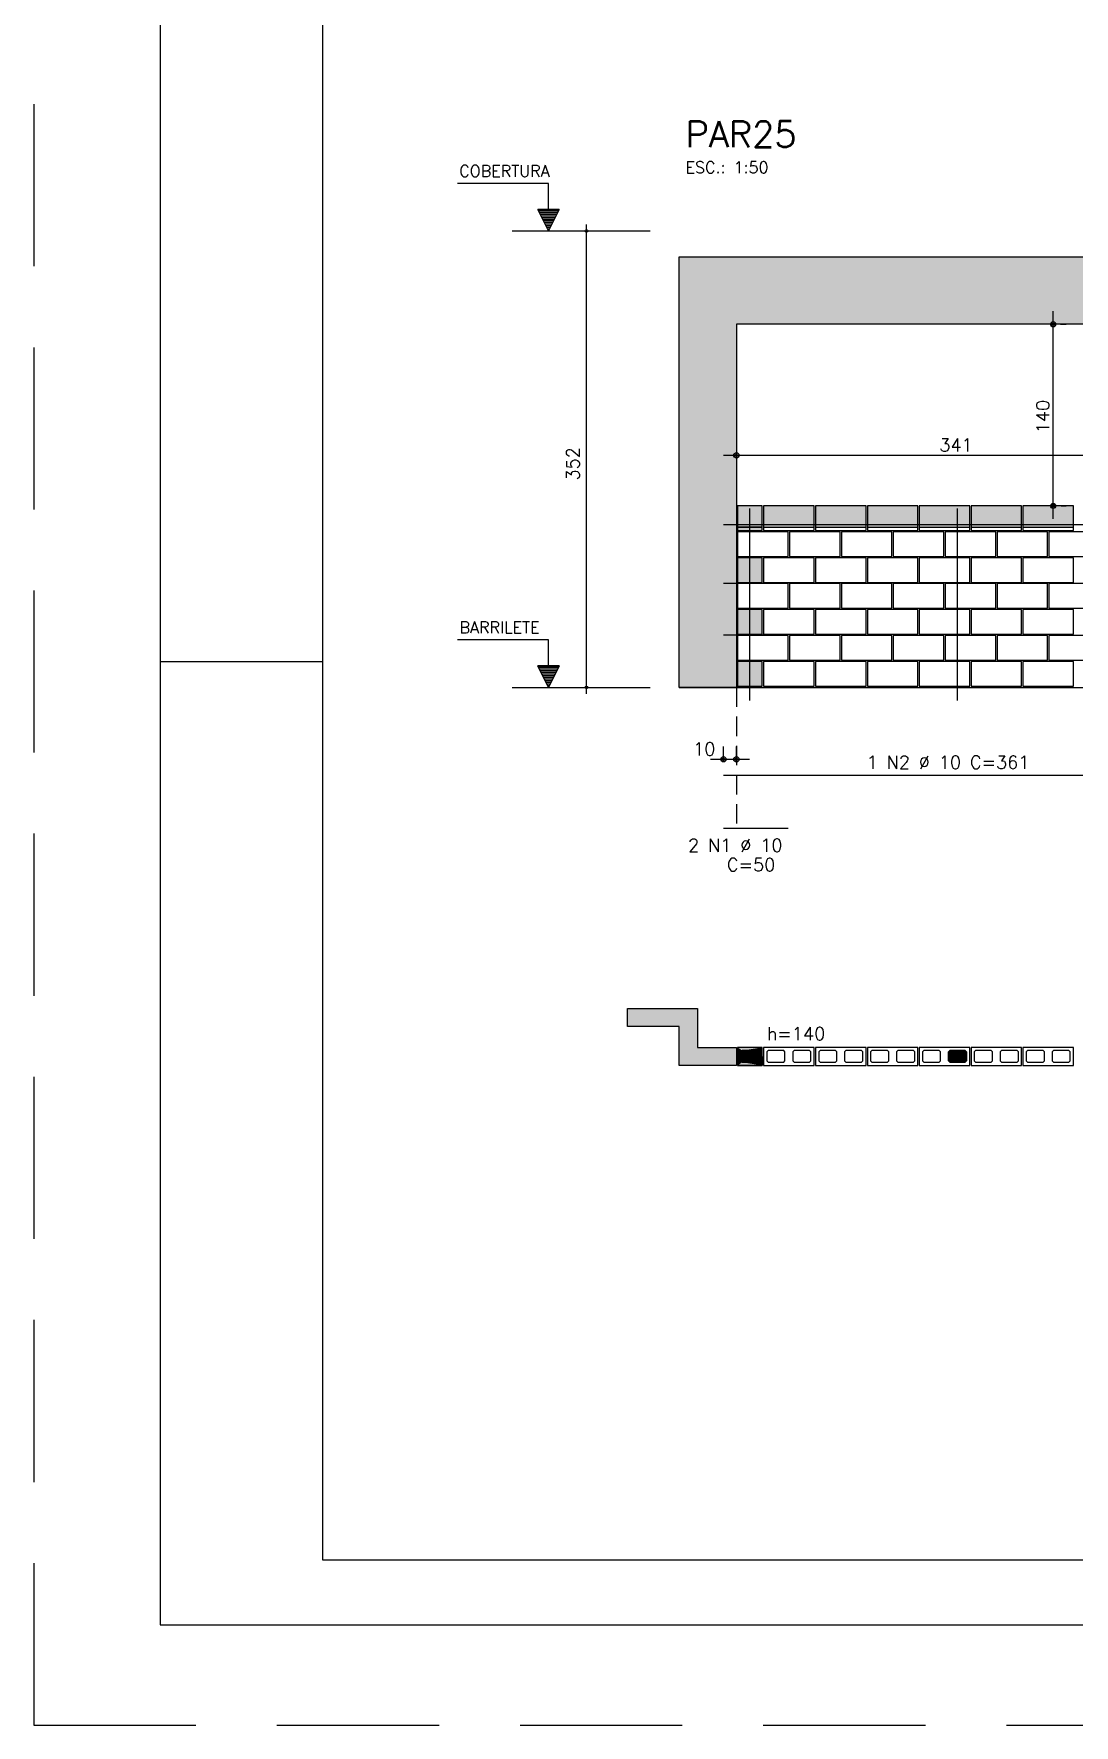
# Model space of a CAD drawing. Extents: x -1.9 to 86, y -1.5 to 61.
# Drawn here: x -1.95 to 14.1, y -1.55 to 24.54 of the extents above; entities that cross this region are included whole.
import ezdxf

# ---------------------------------------------------------------- set-up
doc = ezdxf.new("R2010")
doc.units = 0
doc.header["$MEASUREMENT"] = 0
doc.linetypes.add('ESTILO_TQS_0001', pattern=[0.45, 0.3, -0.15])
doc.linetypes.add('HIDDEN', pattern=[0.375, 0.25, -0.125])
doc.layers.get('0').update_dxf_attribs({"linetype": 'CONTINUOUS'})
doc.layers.get('Defpoints').update_dxf_attribs({"linetype": 'CONTINUOUS'})
for name, color, linetype in [('ARQ_FOLHA', 7, 'CONTINUOUS'), ('PENA_01', 1, 'CONTINUOUS'), ('PENA_02', 2, 'CONTINUOUS'), ('PENA_03', 3, 'CONTINUOUS'), ('PENA_05', 5, 'CONTINUOUS'), ('PENA_06', 6, 'CONTINUOUS'), ('PENA_09', 254, 'CONTINUOUS'), ('PENA_11', 252, 'CONTINUOUS'), ('PENA_23', 50, 'CONTINUOUS')]:
    doc.layers.add(name, color=color, linetype=linetype)
doc.styles.get("Standard").update_dxf_attribs({"font": 'ROMANS.SHX'})

# ---------------------------------------------------------------- blocks, each defined once
blk = doc.blocks.new('FOLHA A1 - 841 X 594')
at = {"layer": 'ARQ_FOLHA', "color": 1}
blk.add_line((-816, 148.5), (-841, 148.5), dxfattribs=at)
for points in [[(-841, 0), (0, 0), (0, 594), (-841, 594)], [(-816, 10), (-10, 10), (-10, 584), (-816, 584)]]:
    blk.add_lwpolyline(points, close=True, dxfattribs=at)
at = {"layer": 'Defpoints', "color": 8, "linetype": 'HIDDEN', "ltscale": 100}
blk.add_lwpolyline([(-860.5, 609.5), (-860.5, -15.5), (19.5, -15.5), (19.5, 609.5)], close=True, dxfattribs=at)
blk = doc.blocks.new('*U24')
blk.add_blockref('FOLHA A1 - 841 X 594', (0, 0))

msp = doc.modelspace()

# ---------------------------------------------------------------- linework, layer by layer
at = {"layer": 'PENA_01', "linetype": 'Continuous'}
for p, q in [((5.427049, 21.495781), (7.557912, 21.495781)), ((13.771953, 17.055781), (13.771953, 20.255781)), ((13.882351, 20.055781), (13.971953, 20.055781)), ((8.685405, 18.035389), (15.905405, 18.035389)), ((8.885405, 18.131076), (8.885405, 17.835389)), ((13.895405, 17.255781), (13.971953, 17.255781)), ((8.905405, 16.925781), (9.285405, 16.925781)), ((9.305405, 16.925781), (10.085405, 16.925781)), ((10.105405, 16.925781), (10.885405, 16.925781)), ((10.905405, 16.925781), (11.685405, 16.925781)), ((11.705405, 16.925781), (12.485405, 16.925781)), ((12.505405, 16.925781), (13.285405, 16.925781)), ((13.305405, 16.925781), (14.085405, 16.925781)), ((5.427049, 14.455781), (7.557912, 14.455781)), ((8.485405, 13.346226), (9.085405, 13.346226)), ((8.685405, 13.30385), (8.685405, 13.546226)), ((8.885405, 13.30385), (8.885405, 13.546226))]:
    msp.add_line(p, q, dxfattribs=at)
at = {"layer": 'PENA_01', "linetype": 'ESTILO_TQS_0001'}
msp.add_line((8.885405, 14.455781), (8.885405, 12.283058), dxfattribs=at)
at = {"layer": 'PENA_01', "linetype": 'Continuous'}
for points in [[(8.975405, 8.673966), (9.215405, 8.673966), (9.235405, 8.693966), (9.235405, 8.833966), (9.215405, 8.853966), (8.975405, 8.853966), (8.955405, 8.833966), (8.955405, 8.693966), (8.975405, 8.673966)], [(9.355405, 8.693966), (9.375405, 8.673966), (9.615405, 8.673966), (9.635405, 8.693966), (9.635405, 8.833966), (9.615405, 8.853966), (9.375405, 8.853966), (9.355405, 8.833966), (9.355405, 8.693966)], [(9.755405, 8.693966), (9.775405, 8.673966), (10.015405, 8.673966), (10.035405, 8.693966), (10.035405, 8.833966), (10.015405, 8.853966), (9.775405, 8.853966), (9.755405, 8.833966), (9.755405, 8.693966)], [(10.155405, 8.693966), (10.175405, 8.673966), (10.415405, 8.673966), (10.435405, 8.693966), (10.435405, 8.833966), (10.415405, 8.853966), (10.175405, 8.853966), (10.155405, 8.833966), (10.155405, 8.693966)], [(10.555405, 8.693966), (10.575405, 8.673966), (10.815405, 8.673966), (10.835405, 8.693966), (10.835405, 8.833966), (10.815405, 8.853966), (10.575405, 8.853966), (10.555405, 8.833966), (10.555405, 8.693966)], [(10.955405, 8.693966), (10.975405, 8.673966), (11.215405, 8.673966), (11.235405, 8.693966), (11.235405, 8.833966), (11.215405, 8.853966), (10.975405, 8.853966), (10.955405, 8.833966), (10.955405, 8.693966)], [(11.355405, 8.693966), (11.375405, 8.673966), (11.615405, 8.673966), (11.635405, 8.693966), (11.635405, 8.833966), (11.615405, 8.853966), (11.375405, 8.853966), (11.355405, 8.833966), (11.355405, 8.693966)], [(11.755405, 8.693966), (11.775405, 8.673966), (12.015405, 8.673966), (12.035405, 8.693966), (12.035405, 8.833966), (12.015405, 8.853966), (11.775405, 8.853966), (11.755405, 8.833966), (11.755405, 8.693966)], [(12.155405, 8.693966), (12.175405, 8.673966), (12.415405, 8.673966), (12.435405, 8.693966), (12.435405, 8.833966), (12.415405, 8.853966), (12.175405, 8.853966), (12.155405, 8.833966), (12.155405, 8.693966)], [(12.555405, 8.693966), (12.575405, 8.673966), (12.815405, 8.673966), (12.835405, 8.693966), (12.835405, 8.833966), (12.815405, 8.853966), (12.575405, 8.853966), (12.555405, 8.833966), (12.555405, 8.693966)], [(12.955405, 8.693966), (12.975405, 8.673966), (13.215405, 8.673966), (13.235405, 8.693966), (13.235405, 8.833966), (13.215405, 8.853966), (12.975405, 8.853966), (12.955405, 8.833966), (12.955405, 8.693966)], [(13.355405, 8.693966), (13.375405, 8.673966), (13.615405, 8.673966), (13.635405, 8.693966), (13.635405, 8.833966), (13.615405, 8.853966), (13.375405, 8.853966), (13.355405, 8.833966), (13.355405, 8.693966)], [(13.755405, 8.693966), (13.775405, 8.673966), (14.015405, 8.673966), (14.035405, 8.693966), (14.035405, 8.833966), (14.015405, 8.853966), (13.775405, 8.853966), (13.755405, 8.833966), (13.755405, 8.693966)]]:
    msp.add_lwpolyline(points, dxfattribs=at)
at = {"layer": 'PENA_02', "linetype": 'Continuous'}
msp.add_line((8.005405, 14.455781), (48.485405, 14.455781), dxfattribs=at)
for points in [[(8.005405, 14.455781), (8.005405, 21.095781), (28.285405, 21.095781), (28.285405, 14.455781), (27.605405, 14.455781), (27.605405, 20.055781), (24.785405, 20.055781), (24.785405, 14.455781), (23.705405, 14.455781), (23.705405, 20.055781), (20.085405, 20.055781), (20.085405, 14.455781), (19.305405, 14.455781), (19.305405, 20.055781), (16.485405, 20.055781), (16.485405, 14.455781), (15.705405, 14.455781), (15.705405, 20.055781), (8.885405, 20.055781), (8.885405, 14.455781), (8.005405, 14.455781)], [(8.905405, 16.875781), (9.285405, 16.875781), (9.285405, 17.255781), (8.905405, 17.255781), (8.905405, 16.875781)], [(9.305405, 16.875781), (10.085405, 16.875781), (10.085405, 17.255781), (9.305405, 17.255781), (9.305405, 16.875781)], [(10.105405, 16.875781), (10.885405, 16.875781), (10.885405, 17.255781), (10.105405, 17.255781), (10.105405, 16.875781)], [(10.905405, 16.875781), (11.685405, 16.875781), (11.685405, 17.255781), (10.905405, 17.255781), (10.905405, 16.875781)], [(11.705405, 16.875781), (12.485405, 16.875781), (12.485405, 17.255781), (11.705405, 17.255781), (11.705405, 16.875781)], [(12.505405, 16.875781), (13.285405, 16.875781), (13.285405, 17.255781), (12.505405, 17.255781), (12.505405, 16.875781)], [(13.305405, 16.875781), (14.085405, 16.875781), (14.085405, 17.255781), (13.305405, 17.255781), (13.305405, 16.875781)], [(8.905405, 16.475781), (9.685405, 16.475781), (9.685405, 16.855781), (8.905405, 16.855781), (8.905405, 16.475781)], [(9.705405, 16.475781), (10.485405, 16.475781), (10.485405, 16.855781), (9.705405, 16.855781), (9.705405, 16.475781)], [(10.505405, 16.475781), (11.285405, 16.475781), (11.285405, 16.855781), (10.505405, 16.855781), (10.505405, 16.475781)], [(11.305405, 16.475781), (12.085405, 16.475781), (12.085405, 16.855781), (11.305405, 16.855781), (11.305405, 16.475781)], [(12.105405, 16.475781), (12.885405, 16.475781), (12.885405, 16.855781), (12.105405, 16.855781), (12.105405, 16.475781)], [(12.905405, 16.475781), (13.685405, 16.475781), (13.685405, 16.855781), (12.905405, 16.855781), (12.905405, 16.475781)], [(13.705405, 16.475781), (14.485405, 16.475781), (14.485405, 16.855781), (13.705405, 16.855781), (13.705405, 16.475781)], [(8.905405, 16.075781), (9.285405, 16.075781), (9.285405, 16.455781), (8.905405, 16.455781), (8.905405, 16.075781)], [(9.305405, 16.075781), (10.085405, 16.075781), (10.085405, 16.455781), (9.305405, 16.455781), (9.305405, 16.075781)], [(10.105405, 16.075781), (10.885405, 16.075781), (10.885405, 16.455781), (10.105405, 16.455781), (10.105405, 16.075781)], [(10.905405, 16.075781), (11.685405, 16.075781), (11.685405, 16.455781), (10.905405, 16.455781), (10.905405, 16.075781)], [(11.705405, 16.075781), (12.485405, 16.075781), (12.485405, 16.455781), (11.705405, 16.455781), (11.705405, 16.075781)], [(12.505405, 16.075781), (13.285405, 16.075781), (13.285405, 16.455781), (12.505405, 16.455781), (12.505405, 16.075781)], [(13.305405, 16.075781), (14.085405, 16.075781), (14.085405, 16.455781), (13.305405, 16.455781), (13.305405, 16.075781)], [(8.905405, 15.675781), (9.685405, 15.675781), (9.685405, 16.055781), (8.905405, 16.055781), (8.905405, 15.675781)], [(9.705405, 15.675781), (10.485405, 15.675781), (10.485405, 16.055781), (9.705405, 16.055781), (9.705405, 15.675781)], [(10.505405, 15.675781), (11.285405, 15.675781), (11.285405, 16.055781), (10.505405, 16.055781), (10.505405, 15.675781)], [(11.305405, 15.675781), (12.085405, 15.675781), (12.085405, 16.055781), (11.305405, 16.055781), (11.305405, 15.675781)], [(12.105405, 15.675781), (12.885405, 15.675781), (12.885405, 16.055781), (12.105405, 16.055781), (12.105405, 15.675781)], [(12.905405, 15.675781), (13.685405, 15.675781), (13.685405, 16.055781), (12.905405, 16.055781), (12.905405, 15.675781)], [(13.705405, 15.675781), (14.485405, 15.675781), (14.485405, 16.055781), (13.705405, 16.055781), (13.705405, 15.675781)], [(8.905405, 15.275781), (9.285405, 15.275781), (9.285405, 15.655781), (8.905405, 15.655781), (8.905405, 15.275781)], [(9.305405, 15.275781), (10.085405, 15.275781), (10.085405, 15.655781), (9.305405, 15.655781), (9.305405, 15.275781)], [(10.105405, 15.275781), (10.885405, 15.275781), (10.885405, 15.655781), (10.105405, 15.655781), (10.105405, 15.275781)], [(10.905405, 15.275781), (11.685405, 15.275781), (11.685405, 15.655781), (10.905405, 15.655781), (10.905405, 15.275781)], [(11.705405, 15.275781), (12.485405, 15.275781), (12.485405, 15.655781), (11.705405, 15.655781), (11.705405, 15.275781)], [(12.505405, 15.275781), (13.285405, 15.275781), (13.285405, 15.655781), (12.505405, 15.655781), (12.505405, 15.275781)], [(13.305405, 15.275781), (14.085405, 15.275781), (14.085405, 15.655781), (13.305405, 15.655781), (13.305405, 15.275781)], [(8.905405, 14.875781), (9.685405, 14.875781), (9.685405, 15.255781), (8.905405, 15.255781), (8.905405, 14.875781)], [(9.705405, 14.875781), (10.485405, 14.875781), (10.485405, 15.255781), (9.705405, 15.255781), (9.705405, 14.875781)], [(10.505405, 14.875781), (11.285405, 14.875781), (11.285405, 15.255781), (10.505405, 15.255781), (10.505405, 14.875781)], [(11.305405, 14.875781), (12.085405, 14.875781), (12.085405, 15.255781), (11.305405, 15.255781), (11.305405, 14.875781)], [(12.105405, 14.875781), (12.885405, 14.875781), (12.885405, 15.255781), (12.105405, 15.255781), (12.105405, 14.875781)], [(12.905405, 14.875781), (13.685405, 14.875781), (13.685405, 15.255781), (12.905405, 15.255781), (12.905405, 14.875781)], [(13.705405, 14.875781), (14.485405, 14.875781), (14.485405, 15.255781), (13.705405, 15.255781), (13.705405, 14.875781)], [(8.905405, 14.475781), (9.285405, 14.475781), (9.285405, 14.855781), (8.905405, 14.855781), (8.905405, 14.475781)], [(9.305405, 14.475781), (10.085405, 14.475781), (10.085405, 14.855781), (9.305405, 14.855781), (9.305405, 14.475781)], [(10.105405, 14.475781), (10.885405, 14.475781), (10.885405, 14.855781), (10.105405, 14.855781), (10.105405, 14.475781)], [(10.905405, 14.475781), (11.685405, 14.475781), (11.685405, 14.855781), (10.905405, 14.855781), (10.905405, 14.475781)], [(11.705405, 14.475781), (12.485405, 14.475781), (12.485405, 14.855781), (11.705405, 14.855781), (11.705405, 14.475781)], [(12.505405, 14.475781), (13.285405, 14.475781), (13.285405, 14.855781), (12.505405, 14.855781), (12.505405, 14.475781)], [(13.305405, 14.475781), (14.085405, 14.475781), (14.085405, 14.855781), (13.305405, 14.855781), (13.305405, 14.475781)], [(8.285405, 8.903966), (8.885405, 8.903966), (8.885405, 8.623966), (8.005405, 8.623966), (8.005405, 9.223966), (7.205405, 9.223966), (7.205405, 9.503966), (8.285405, 9.503966), (8.285405, 8.903966)], [(8.905405, 8.623966), (9.285405, 8.623966), (9.285405, 8.903966), (8.905405, 8.903966), (8.905405, 8.623966)], [(9.305405, 8.623966), (10.085405, 8.623966), (10.085405, 8.903966), (9.305405, 8.903966), (9.305405, 8.623966)], [(10.105405, 8.623966), (10.885405, 8.623966), (10.885405, 8.903966), (10.105405, 8.903966), (10.105405, 8.623966)], [(10.905405, 8.623966), (11.685405, 8.623966), (11.685405, 8.903966), (10.905405, 8.903966), (10.905405, 8.623966)], [(11.705405, 8.623966), (12.485405, 8.623966), (12.485405, 8.903966), (11.705405, 8.903966), (11.705405, 8.623966)], [(12.505405, 8.623966), (13.285405, 8.623966), (13.285405, 8.903966), (12.505405, 8.903966), (12.505405, 8.623966)], [(13.305405, 8.623966), (14.085405, 8.623966), (14.085405, 8.903966), (13.305405, 8.903966), (13.305405, 8.623966)]]:
    msp.add_lwpolyline(points, dxfattribs=at)
for centre, radius in [((6.573195, 21.495781), 0.02), ((6.573195, 21.495781), 0.01), ((13.771953, 20.055781), 0.04), ((13.771953, 20.055781), 0.02), ((8.885405, 18.035389), 0.04), ((8.885405, 18.035389), 0.02), ((13.771953, 17.255781), 0.04), ((13.771953, 17.255781), 0.02), ((6.573195, 14.455781), 0.02), ((6.573195, 14.455781), 0.01), ((8.685405, 13.346226), 0.04), ((8.685405, 13.346226), 0.02), ((8.885405, 13.346226), 0.04), ((8.885405, 13.346226), 0.02)]:
    msp.add_circle(centre, radius, dxfattribs=at)
at = {"layer": 'PENA_03', "linetype": 'Continuous'}
for p, q in [((5.986048, 22.227647), (4.586048, 22.227647)), ((5.986048, 21.827647), (5.986048, 22.227647)), ((5.987448, 21.827647), (5.987448, 22.229047)), ((5.986748, 21.495781), (5.820815, 21.827647)), ((5.820815, 21.827647), (5.986048, 21.827647)), ((5.986748, 21.498903), (5.823071, 21.826255)), ((6.150424, 21.826255), (5.823071, 21.826255)), ((6.139916, 21.802119), (5.833578, 21.802119)), ((6.127152, 21.776591), (5.846343, 21.776591)), ((6.114388, 21.751063), (5.859107, 21.751063)), ((6.101624, 21.725535), (5.871871, 21.725535)), ((6.08886, 21.700006), (5.884635, 21.700006)), ((6.076096, 21.674478), (5.897399, 21.674478)), ((6.15268, 21.827647), (5.986748, 21.495781)), ((6.150424, 21.826256), (5.986748, 21.498903)), ((5.987448, 21.827647), (6.15268, 21.827647)), ((6.063332, 21.64895), (5.910163, 21.64895)), ((6.050568, 21.623422), (5.922927, 21.623422)), ((6.037804, 21.597894), (5.935691, 21.597894)), ((6.02504, 21.572366), (5.948455, 21.572366)), ((6.012276, 21.546837), (5.961219, 21.546837)), ((5.999512, 21.521309), (5.973984, 21.521309)), ((6.573195, 14.355249), (6.573195, 21.595781)), ((13.682351, 20.055781), (13.682351, 20.055781)), ((8.885405, 18.331076), (8.885405, 18.331076)), ((13.695405, 17.255781), (13.695405, 17.255781)), ((5.986048, 15.187647), (4.586048, 15.187647)), ((5.986048, 14.787647), (5.986048, 15.187647)), ((5.987448, 14.787647), (5.987448, 15.189047)), ((5.986748, 14.455781), (5.820815, 14.787647)), ((5.820815, 14.787647), (5.986048, 14.787647)), ((5.986748, 14.458903), (5.823071, 14.786255)), ((6.150424, 14.786255), (5.823071, 14.786255)), ((6.139916, 14.762119), (5.833578, 14.762119)), ((6.127152, 14.736591), (5.846343, 14.736591)), ((6.114388, 14.711063), (5.859107, 14.711063)), ((6.101624, 14.685535), (5.871871, 14.685535)), ((6.08886, 14.660006), (5.884635, 14.660006)), ((6.076096, 14.634478), (5.897399, 14.634478)), ((6.063332, 14.60895), (5.910163, 14.60895)), ((6.15268, 14.787647), (5.986748, 14.455781)), ((6.150424, 14.786256), (5.986748, 14.458903)), ((5.987448, 14.787647), (6.15268, 14.787647)), ((6.050568, 14.583422), (5.922927, 14.583422)), ((6.037804, 14.557894), (5.935691, 14.557894)), ((6.02504, 14.532366), (5.948455, 14.532366)), ((6.012276, 14.506837), (5.961219, 14.506837)), ((5.999512, 14.481309), (5.973984, 14.481309)), ((8.685405, 13.10385), (8.685405, 13.10385)), ((8.885405, 13.10385), (8.885405, 13.10385))]:
    msp.add_line(p, q, dxfattribs=at)
for points in [[(9.235405, 8.693966), (9.215405, 8.673966), (8.975405, 8.673966), (8.955405, 8.693966), (8.955405, 8.833966), (8.975405, 8.853966), (9.215405, 8.853966), (9.235405, 8.833966), (9.235405, 8.693966)], [(12.435405, 8.693966), (12.415405, 8.673966), (12.175405, 8.673966), (12.155405, 8.693966), (12.155405, 8.833966), (12.175405, 8.853966), (12.415405, 8.853966), (12.435405, 8.833966), (12.435405, 8.693966)]]:
    msp.add_lwpolyline(points, dxfattribs=at)
for centre in [(9.095405, 8.763966), (12.295405, 8.763966)]:
    msp.add_circle(centre, 0.04, dxfattribs=at)
for points in [[(9.135405, 8.763966), (9.075405, 8.798607), (9.057817, 8.777647)], [(9.135405, 8.763966), (9.057817, 8.777647), (9.057817, 8.750285)], [(9.135405, 8.763966), (9.057817, 8.750285), (9.075405, 8.729325)], [(9.135405, 8.763966), (9.102351, 8.803359), (9.075405, 8.798607)], [(9.135405, 8.763966), (9.075405, 8.729325), (9.102351, 8.724574)], [(9.135405, 8.763966), (9.126046, 8.789678), (9.102351, 8.803359)], [(9.135405, 8.763966), (9.102351, 8.724574), (9.126046, 8.738255)], [(9.135405, 8.763966), (9.126046, 8.738255), (9.135405, 8.763966)], [(12.335405, 8.763966), (12.275405, 8.798607), (12.257817, 8.777647)], [(12.335405, 8.763966), (12.257817, 8.777647), (12.257817, 8.750285)], [(12.335405, 8.763966), (12.257817, 8.750285), (12.275405, 8.729325)], [(12.335405, 8.763966), (12.302351, 8.803359), (12.275405, 8.798607)], [(12.335405, 8.763966), (12.275405, 8.729325), (12.302351, 8.724574)], [(12.335405, 8.763966), (12.326046, 8.789678), (12.302351, 8.803359)], [(12.335405, 8.763966), (12.302351, 8.724574), (12.326046, 8.738255)], [(12.335405, 8.763966), (12.326046, 8.738255), (12.335405, 8.763966)]]:
    msp.add_solid(points, dxfattribs=at)
at = {"layer": 'PENA_05', "linetype": 'Continuous'}
for p, q in [((8.685405, 16.965781), (15.905405, 16.965781)), ((9.095405, 14.255781), (9.095405, 17.215781)), ((12.295405, 14.255781), (12.295405, 17.215781)), ((8.685405, 16.065781), (9.685405, 16.065781)), ((8.685405, 15.265781), (9.685405, 15.265781)), ((8.685405, 13.10385), (15.905405, 13.10385)), ((8.685405, 12.283058), (9.685405, 12.283058))]:
    msp.add_line(p, q, dxfattribs=at)
at = {"layer": 'PENA_09', "linetype": 'Continuous'}
for points in [[(8.905405, 16.925781), (9.285405, 16.925781), (9.285405, 17.255781), (8.905405, 17.255781), (8.905405, 16.925781)], [(9.305405, 16.925781), (10.085405, 16.925781), (10.085405, 17.255781), (9.305405, 17.255781), (9.305405, 16.925781)], [(10.105405, 16.925781), (10.885405, 16.925781), (10.885405, 17.255781), (10.105405, 17.255781), (10.105405, 16.925781)], [(10.905405, 16.925781), (11.685405, 16.925781), (11.685405, 17.255781), (10.905405, 17.255781), (10.905405, 16.925781)], [(11.705405, 16.925781), (12.485405, 16.925781), (12.485405, 17.255781), (11.705405, 17.255781), (11.705405, 16.925781)], [(12.505405, 16.925781), (13.285405, 16.925781), (13.285405, 17.255781), (12.505405, 17.255781), (12.505405, 16.925781)], [(13.305405, 16.925781), (14.085405, 16.925781), (14.085405, 17.255781), (13.305405, 17.255781), (13.305405, 16.925781)]]:
    msp.add_lwpolyline(points, dxfattribs=at)
for points in [[(8.905405, 16.925781), (9.285405, 16.925781), (9.285405, 17.255781)], [(8.905405, 16.925781), (9.285405, 17.255781), (8.905405, 17.255781)], [(8.905405, 16.925781), (8.905405, 17.255781), (8.905405, 16.925781)], [(9.305405, 16.925781), (10.085405, 16.925781), (10.085405, 17.255781)], [(9.305405, 16.925781), (10.085405, 17.255781), (9.305405, 17.255781)], [(9.305405, 16.925781), (9.305405, 17.255781), (9.305405, 16.925781)], [(10.105405, 16.925781), (10.885405, 16.925781), (10.885405, 17.255781)], [(10.105405, 16.925781), (10.885405, 17.255781), (10.105405, 17.255781)], [(10.105405, 16.925781), (10.105405, 17.255781), (10.105405, 16.925781)], [(10.905405, 16.925781), (11.685405, 16.925781), (11.685405, 17.255781)], [(10.905405, 16.925781), (11.685405, 17.255781), (10.905405, 17.255781)], [(10.905405, 16.925781), (10.905405, 17.255781), (10.905405, 16.925781)], [(11.705405, 16.925781), (12.485405, 16.925781), (12.485405, 17.255781)], [(11.705405, 16.925781), (12.485405, 17.255781), (11.705405, 17.255781)], [(11.705405, 16.925781), (11.705405, 17.255781), (11.705405, 16.925781)], [(12.505405, 16.925781), (13.285405, 16.925781), (13.285405, 17.255781)], [(12.505405, 16.925781), (13.285405, 17.255781), (12.505405, 17.255781)], [(12.505405, 16.925781), (12.505405, 17.255781), (12.505405, 16.925781)], [(13.305405, 16.925781), (14.085405, 16.925781), (14.085405, 17.255781)], [(13.305405, 16.925781), (14.085405, 17.255781), (13.305405, 17.255781)], [(13.305405, 16.925781), (13.305405, 17.255781), (13.305405, 16.925781)]]:
    msp.add_solid(points, dxfattribs=at)
at = {"layer": 'PENA_11', "linetype": 'Continuous'}
for points in [[(8.885405, 20.055781), (8.005405, 14.455781), (8.005405, 21.095781)], [(8.885405, 20.055781), (8.005405, 21.095781), (28.285405, 21.095781)], [(8.885405, 20.055781), (28.285405, 21.095781), (15.705405, 20.055781)], [(8.885405, 20.055781), (8.885405, 14.455781), (8.005405, 14.455781)], [(8.285405, 9.503966), (8.005405, 9.223966), (7.205405, 9.223966)], [(7.205405, 9.223966), (7.205405, 9.503966), (8.285405, 9.503966)], [(8.285405, 8.903966), (8.005405, 8.623966), (8.285405, 9.503966)], [(8.005405, 8.623966), (8.005405, 9.223966), (8.285405, 9.503966)], [(8.885405, 8.623966), (8.005405, 8.623966), (8.285405, 8.903966)], [(8.885405, 8.903966), (8.885405, 8.623966), (8.285405, 8.903966)], [(9.235405, 8.693966), (8.955405, 8.833966), (8.975405, 8.853966)], [(9.235405, 8.693966), (8.955405, 8.693966), (8.955405, 8.833966)], [(9.235405, 8.693966), (8.975405, 8.673966), (8.955405, 8.693966)], [(9.235405, 8.693966), (8.975405, 8.853966), (9.215405, 8.853966)], [(9.235405, 8.693966), (9.215405, 8.673966), (8.975405, 8.673966)], [(9.235405, 8.693966), (9.215405, 8.853966), (9.235405, 8.833966)], [(9.235405, 8.693966), (9.235405, 8.833966), (9.235405, 8.693966)], [(12.435405, 8.693966), (12.155405, 8.833966), (12.175405, 8.853966)], [(12.435405, 8.693966), (12.155405, 8.693966), (12.155405, 8.833966)], [(12.435405, 8.693966), (12.175405, 8.673966), (12.155405, 8.693966)], [(12.435405, 8.693966), (12.175405, 8.853966), (12.415405, 8.853966)], [(12.435405, 8.693966), (12.415405, 8.673966), (12.175405, 8.673966)], [(12.435405, 8.693966), (12.415405, 8.853966), (12.435405, 8.833966)], [(12.435405, 8.693966), (12.435405, 8.833966), (12.435405, 8.693966)]]:
    msp.add_solid(points, dxfattribs=at)
at = {"layer": 'PENA_23', "linetype": 'Continuous'}
for points in [[(8.905405, 16.875781), (9.285405, 16.875781), (9.285405, 16.925781), (8.905405, 16.925781), (8.905405, 16.875781)], [(8.905405, 16.075781), (9.285405, 16.075781), (9.285405, 16.455781), (8.905405, 16.455781), (8.905405, 16.075781)], [(8.905405, 15.275781), (9.285405, 15.275781), (9.285405, 15.655781), (8.905405, 15.655781), (8.905405, 15.275781)], [(8.905405, 14.475781), (9.285405, 14.475781), (9.285405, 14.855781), (8.905405, 14.855781), (8.905405, 14.475781)], [(9.235405, 8.763966), (9.285405, 8.763966), (9.285405, 8.903966), (8.905405, 8.903966), (8.905405, 8.763966), (8.955405, 8.763966), (8.955405, 8.833966), (8.975405, 8.853966), (9.215405, 8.853966), (9.235405, 8.833966), (9.235405, 8.763966)], [(9.235405, 8.763966), (9.285405, 8.763966), (9.285405, 8.623966), (8.905405, 8.623966), (8.905405, 8.763966), (8.955405, 8.763966), (8.955405, 8.693966), (8.975405, 8.673966), (9.215405, 8.673966), (9.235405, 8.693966), (9.235405, 8.763966)]]:
    msp.add_lwpolyline(points, dxfattribs=at)
for points in [[(8.905405, 16.875781), (9.285405, 16.875781), (9.285405, 16.925781)], [(8.905405, 16.875781), (9.285405, 16.925781), (8.905405, 16.925781)], [(8.905405, 16.875781), (8.905405, 16.925781), (8.905405, 16.875781)], [(8.905405, 16.075781), (9.285405, 16.075781), (9.285405, 16.455781)], [(8.905405, 16.075781), (9.285405, 16.455781), (8.905405, 16.455781)], [(8.905405, 16.075781), (8.905405, 16.455781), (8.905405, 16.075781)], [(8.905405, 15.275781), (9.285405, 15.275781), (9.285405, 15.655781)], [(8.905405, 15.275781), (9.285405, 15.655781), (8.905405, 15.655781)], [(8.905405, 15.275781), (8.905405, 15.655781), (8.905405, 15.275781)], [(8.905405, 14.475781), (9.285405, 14.475781), (9.285405, 14.855781)], [(8.905405, 14.475781), (9.285405, 14.855781), (8.905405, 14.855781)], [(8.905405, 14.475781), (8.905405, 14.855781), (8.905405, 14.475781)], [(9.285405, 8.903966), (8.905405, 8.903966), (8.975405, 8.853966)], [(8.905405, 8.903966), (8.905405, 8.763966), (8.955405, 8.763966)], [(8.905405, 8.903966), (8.955405, 8.763966), (8.955405, 8.833966)], [(8.905405, 8.903966), (8.955405, 8.833966), (8.975405, 8.853966)], [(9.285405, 8.903966), (8.975405, 8.853966), (9.215405, 8.853966)], [(9.285405, 8.903966), (9.215405, 8.853966), (9.235405, 8.833966)], [(9.285405, 8.903966), (9.235405, 8.833966), (9.285405, 8.763966)], [(8.905405, 8.623966), (8.905405, 8.763966), (8.955405, 8.763966)], [(8.905405, 8.623966), (8.955405, 8.763966), (8.955405, 8.693966)], [(8.905405, 8.623966), (8.955405, 8.693966), (8.975405, 8.673966)], [(9.285405, 8.623966), (8.905405, 8.623966), (8.975405, 8.673966)], [(9.285405, 8.623966), (8.975405, 8.673966), (9.215405, 8.673966)], [(9.285405, 8.623966), (9.215405, 8.673966), (9.235405, 8.693966)], [(9.285405, 8.763966), (9.235405, 8.833966), (9.235405, 8.763966)], [(9.285405, 8.623966), (9.235405, 8.693966), (9.285405, 8.763966)], [(9.285405, 8.763966), (9.235405, 8.693966), (9.235405, 8.763966)]]:
    msp.add_solid(points, dxfattribs=at)

# ---------------------------------------------------------------- block references
at = {"xscale": 0.09999999999999938, "yscale": 0.09999999999999938, "zscale": 0.09999999999999938}
msp.add_blockref('*U24', (84.1, 0.000002), dxfattribs=at)

# ---------------------------------------------------------------- texts
at = {"layer": 'PENA_03', "linetype": 'Continuous'}
for s, height, p in [('COBERTURA', 0.18, (4.611754, 22.32952)), ('ESC.: 1:50', 0.18, (8.101019, 22.387444)), ('341', 0.2, (12.015405, 18.095389)), ('BARRILETE', 0.18, (4.616319, 15.28952)), ('10', 0.2, (8.218738, 13.406226)), ('1 N2 %%c 10 C=361', 0.2, (10.893974, 13.201184)), ('2 N1 %%c 10', 0.2, (8.139619, 11.921101)), ('C=50', 0.2, (8.739619, 11.621101)), ('h=140', 0.2, (9.355909, 9.016571))]:
    msp.add_text(s, height=height, dxfattribs=at).set_placement(p)
for s, p in [('140', (13.711953, 18.375781)), ('352', (6.465536, 17.646673))]:
    msp.add_text(s, height=0.2, rotation=90, dxfattribs=at).set_placement(p)
at = {"layer": 'PENA_06', "linetype": 'Continuous'}
msp.add_text('PAR25', height=0.4, dxfattribs=at).set_placement((8.101019, 22.787444))

doc.saveas('drawing.dxf')
